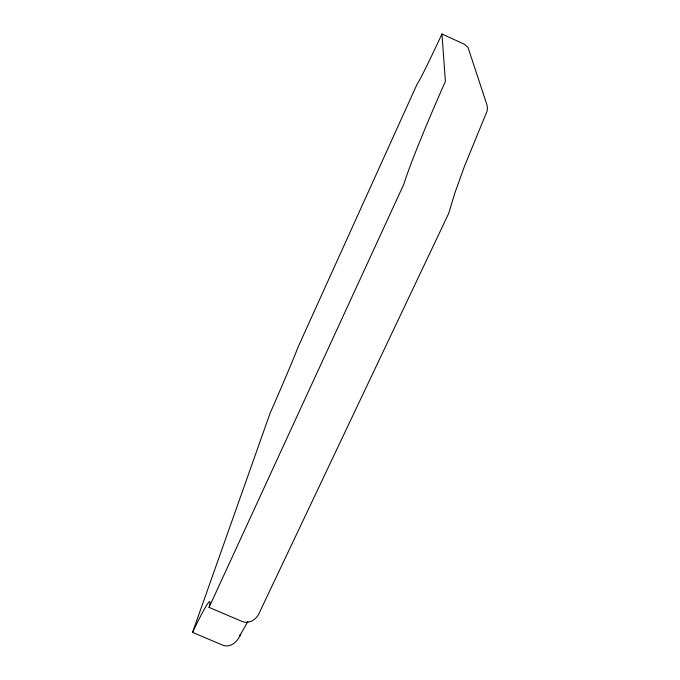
<?xml version="1.0" encoding="UTF-8"?>
<svg xmlns="http://www.w3.org/2000/svg" width="680" height="680" viewBox="0 0 680 680"><rect width="100%" height="100%" fill="white"/><g stroke="black" fill="none" stroke-linecap="round" stroke-linejoin="round"><path stroke-width="1.02" d="M192.55 632.366L270.181 412.964A80.529 2.244 -66.3 0 0 298.392 346.366L416.942 84.498A89.53 2.618 -65.7 0 0 441.958 34L464.381 44.242L467.959 47.277L486.787 104.371L487.45 107.61L487.177 110.891L464.576 165.98L454.784 193.231L448.664 213.477L259.692 612.042C257.244 618.91 249.45 624.452 242.156 621.494L209.057 607.402A134.597 5.687 -67 0 0 192.55 632.366L222.963 645.277C230.902 648.21 238.051 641.104 240.652 634.168L239.445 636.387L247.869 621.52M209.057 607.402L403.75 184.407A153.629 8.355 -65.5 0 1 445.392 81.379L441.958 34"/></g></svg>
